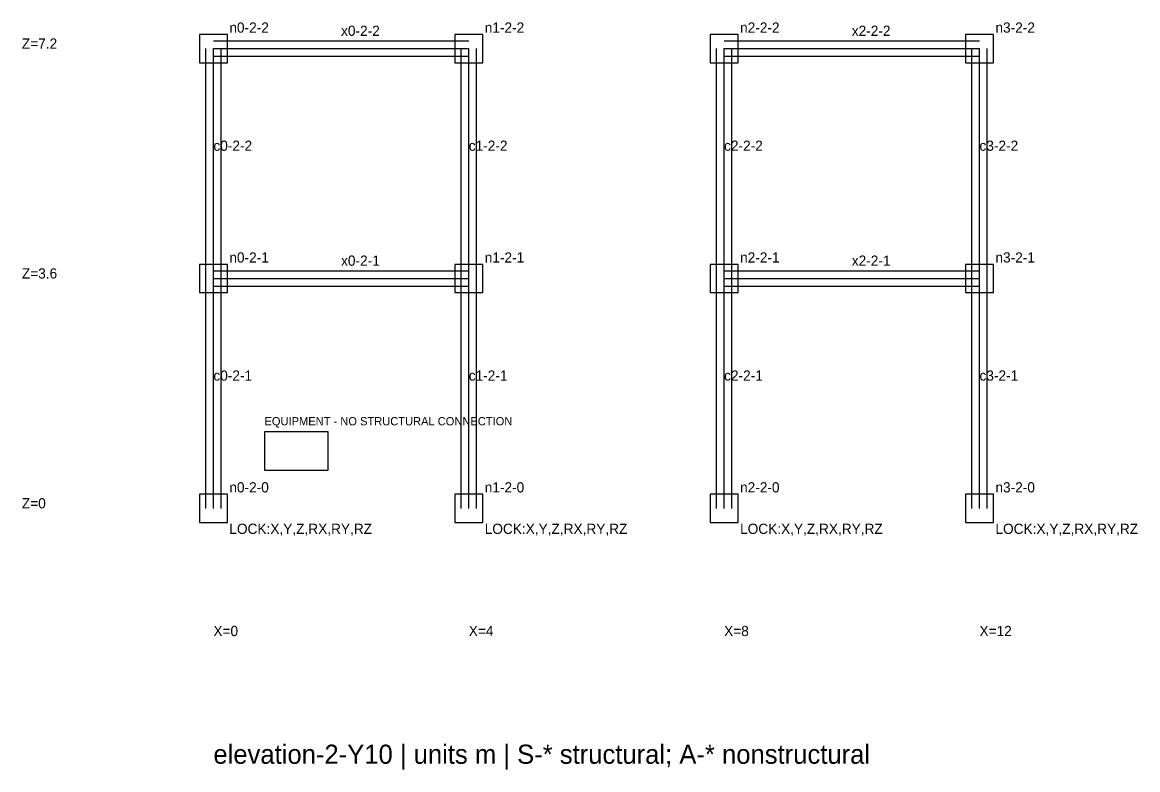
# Model space of a CAD drawing. Extents: x -3 to 372, y -46 to 10.
# Drawn here: x 197.01 to 214.48, y -4.09 to 7.61 of the extents above; entities that cross this region are included whole.
import ezdxf

# ---------------------------------------------------------------- set-up
doc = ezdxf.new("R2010")
doc.units = 0

msp = doc.modelspace()

# ---------------------------------------------------------------- linework, layer by layer
at = {"layer": 'A-COLUMN'}
for p, q in [((200.22, 7.42), (199.78, 7.42)), ((199.78, 7.42), (199.78, 6.98)), ((200.22, 6.98), (200.22, 7.42)), ((204.22, 7.42), (203.78, 7.42)), ((203.78, 7.42), (203.78, 6.98)), ((204.22, 6.98), (204.22, 7.42)), ((208.22, 7.42), (207.78, 7.42)), ((207.78, 7.42), (207.78, 6.98)), ((208.22, 6.98), (208.22, 7.42)), ((212.22, 7.42), (211.78, 7.42)), ((211.78, 7.42), (211.78, 6.98)), ((212.22, 6.98), (212.22, 7.42)), ((199.78, 6.98), (200.22, 6.98)), ((203.78, 6.98), (204.22, 6.98)), ((207.78, 6.98), (208.22, 6.98)), ((211.78, 6.98), (212.22, 6.98)), ((200.22, 3.82), (199.78, 3.82)), ((199.78, 3.82), (199.78, 3.38)), ((200.22, 3.38), (200.22, 3.82)), ((204.22, 3.82), (203.78, 3.82)), ((203.78, 3.82), (203.78, 3.38)), ((204.22, 3.38), (204.22, 3.82)), ((208.22, 3.82), (207.78, 3.82)), ((207.78, 3.82), (207.78, 3.38)), ((208.22, 3.38), (208.22, 3.82)), ((212.22, 3.82), (211.78, 3.82)), ((211.78, 3.82), (211.78, 3.38)), ((212.22, 3.38), (212.22, 3.82)), ((199.78, 3.38), (200.22, 3.38)), ((203.78, 3.38), (204.22, 3.38)), ((207.78, 3.38), (208.22, 3.38)), ((211.78, 3.38), (212.22, 3.38)), ((200.22, 0.22), (199.78, 0.22)), ((199.78, 0.22), (199.78, -0.22)), ((200.22, -0.22), (200.22, 0.22)), ((204.22, 0.22), (203.78, 0.22)), ((203.78, 0.22), (203.78, -0.22)), ((204.22, -0.22), (204.22, 0.22)), ((208.22, 0.22), (207.78, 0.22)), ((207.78, 0.22), (207.78, -0.22)), ((208.22, -0.22), (208.22, 0.22)), ((212.22, 0.22), (211.78, 0.22)), ((211.78, 0.22), (211.78, -0.22)), ((212.22, -0.22), (212.22, 0.22)), ((199.78, -0.22), (200.22, -0.22)), ((203.78, -0.22), (204.22, -0.22)), ((207.78, -0.22), (208.22, -0.22)), ((211.78, -0.22), (212.22, -0.22))]:
    msp.add_line(p, q, dxfattribs=at)
at = {"layer": 'A-EQUIPMENT'}
for p, q in [((201.8, 1.2), (200.8, 1.2)), ((200.8, 1.2), (200.8, 0.6)), ((201.8, 0.6), (201.8, 1.2)), ((200.8, 0.6), (201.8, 0.6))]:
    msp.add_line(p, q, dxfattribs=at)
at = {"layer": 'A-WALL'}
for p, q in [((199.88, 3.6), (199.88, 7.2)), ((200, 7.32), (204, 7.32)), ((200.12, 3.6), (200.12, 7.2)), ((203.88, 3.6), (203.88, 7.2)), ((204.12, 3.6), (204.12, 7.2)), ((207.88, 3.6), (207.88, 7.2)), ((208, 7.32), (212, 7.32)), ((208.12, 3.6), (208.12, 7.2)), ((211.88, 3.6), (211.88, 7.2)), ((212.12, 3.6), (212.12, 7.2)), ((200, 7.08), (204, 7.08)), ((208, 7.08), (212, 7.08)), ((200, 3.72), (204, 3.72)), ((208, 3.72), (212, 3.72)), ((199.88, 0), (199.88, 3.6)), ((200.12, 0), (200.12, 3.6)), ((203.88, 0), (203.88, 3.6)), ((204.12, 0), (204.12, 3.6)), ((207.88, 0), (207.88, 3.6)), ((208.12, 0), (208.12, 3.6)), ((211.88, 0), (211.88, 3.6)), ((212.12, 0), (212.12, 3.6)), ((200, 3.48), (204, 3.48)), ((208, 3.48), (212, 3.48))]:
    msp.add_line(p, q, dxfattribs=at)
at = {"layer": 'S-BEAM'}
for p, q in [((200, 7.2), (204, 7.2)), ((208, 7.2), (212, 7.2)), ((200, 3.6), (204, 3.6)), ((208, 3.6), (212, 3.6))]:
    msp.add_line(p, q, dxfattribs=at)
at = {"layer": 'S-COLUMN'}
for p, q in [((200, 3.6), (200, 7.2)), ((204, 3.6), (204, 7.2)), ((208, 3.6), (208, 7.2)), ((212, 3.6), (212, 7.2)), ((200, 0), (200, 3.6)), ((204, 0), (204, 3.6)), ((208, 0), (208, 3.6)), ((212, 0), (212, 3.6))]:
    msp.add_line(p, q, dxfattribs=at)

# ---------------------------------------------------------------- texts
at = {"layer": 'A-DIM'}
for s, p in [('Z=7.2', (197, 7.2)), ('Z=3.6', (197, 3.6)), ('Z=0', (197, 0)), ('X=0', (200, -2)), ('X=4', (204, -2)), ('X=8', (208, -2)), ('X=12', (212, -2))]:
    msp.add_text(s, height=0.16, dxfattribs=at).set_placement(p)
at = {"layer": 'A-EQUIPMENT-TAG'}
msp.add_text('EQUIPMENT - NO STRUCTURAL CONNECTION', height=0.13, dxfattribs=at).set_placement((200.8, 1.3))
at = {"layer": 'A-SUPPORT'}
for p in [(200.25, -0.4), (204.25, -0.4), (208.25, -0.4), (212.25, -0.4)]:
    msp.add_text('LOCK:X,Y,Z,RX,RY,RZ', height=0.16, dxfattribs=at).set_placement(p)
at = {"layer": 'ANNOTATION'}
msp.add_text('elevation-2-Y10 | units m | S-* structural; A-* nonstructural', height=0.3, dxfattribs=at).set_placement((200, -4))
at = {"layer": 'S-MEMBER-TAG'}
for s, p in [('x0-2-2', (202, 7.4)), ('x2-2-2', (210, 7.4)), ('c0-2-2', (200, 5.6)), ('c1-2-2', (204, 5.6)), ('c2-2-2', (208, 5.6)), ('c3-2-2', (212, 5.6)), ('x0-2-1', (202, 3.8)), ('x2-2-1', (210, 3.8)), ('c0-2-1', (200, 2)), ('c1-2-1', (204, 2)), ('c2-2-1', (208, 2)), ('c3-2-1', (212, 2))]:
    msp.add_text(s, height=0.16, dxfattribs=at).set_placement(p)
at = {"layer": 'S-NODE-TAG'}
for s, p in [('n0-2-2', (200.25, 7.45)), ('n1-2-2', (204.25, 7.45)), ('n2-2-2', (208.25, 7.45)), ('n3-2-2', (212.25, 7.45)), ('n0-2-1', (200.25, 3.85)), ('n1-2-1', (204.25, 3.85)), ('n2-2-1', (208.25, 3.85)), ('n3-2-1', (212.25, 3.85)), ('n0-2-0', (200.25, 0.25)), ('n1-2-0', (204.25, 0.25)), ('n2-2-0', (208.25, 0.25)), ('n3-2-0', (212.25, 0.25))]:
    msp.add_text(s, height=0.16, dxfattribs=at).set_placement(p)

doc.saveas('drawing.dxf')
